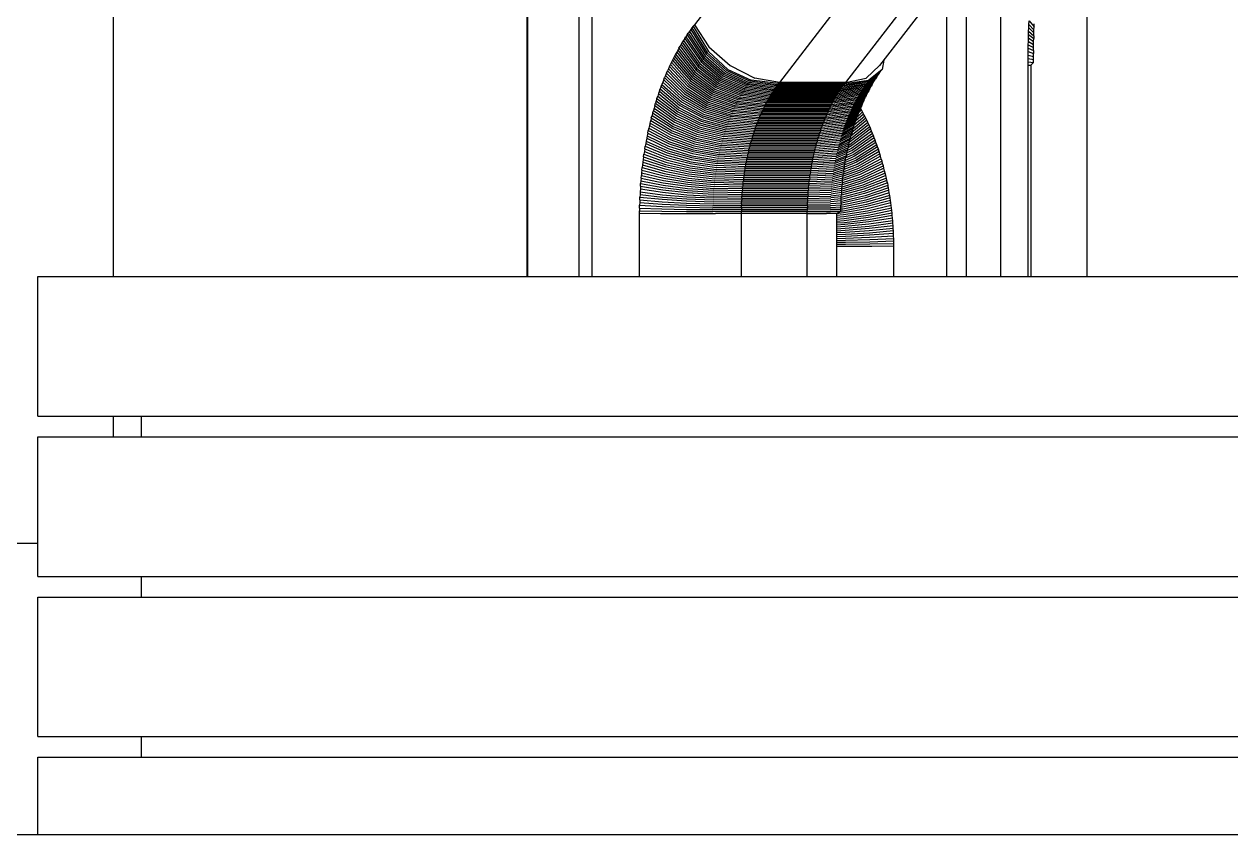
# Model space of a CAD drawing. Header units: metres. Extents: x 322 to 396.8, y -0.1 to 13.
# Drawn here: x 334.736 to 335.903, y -0.09 to 0.694 of the extents above; entities that cross this region are included whole.
import ezdxf

# ---------------------------------------------------------------- set-up
doc = ezdxf.new("R2010")
doc.units = ezdxf.units.M
doc.layers.add('A-FLOR-LEVL', color=7, linetype='Continuous')

msp = doc.modelspace()

# ---------------------------------------------------------------- linework, layer by layer
at = {"color": 8}
for p, q in [((334.8225, 0.45), (334.8225, 2.852)), ((335.2225, 0.45), (335.2225, 2.852)), ((335.2228, 1.1867), (335.2228, 0.45)), ((335.2726, 1.0193), (335.2726, 0.45)), ((335.2852, 1.0194), (335.2852, 0.45)), ((335.7641, 0.45), (335.7641, 0.9349)), ((335.6807, 0.45), (335.6807, 0.8174)), ((335.474, 0.8099), (335.3843, 0.6935)), ((335.6539, 0.7715), (335.5634, 0.654)), ((335.6472, 0.7628), (335.6472, 0.45)), ((335.5574, 0.7556), (335.4665, 0.6376)), ((335.6213, 0.7556), (335.5304, 0.6376)), ((335.6286, 0.45), (335.6286, 0.7386)), ((335.3807, 0.6887), (335.3795, 0.687)), ((335.3819, 0.6904), (335.3807, 0.6887)), ((335.3807, 0.6887), (335.3958, 0.6649)), ((335.3832, 0.692), (335.3819, 0.6904)), ((335.3819, 0.6904), (335.3968, 0.6663)), ((335.3843, 0.6935), (335.3832, 0.692)), ((335.3832, 0.692), (335.3979, 0.6677)), ((335.3843, 0.6935), (335.3983, 0.6721)), ((335.7076, 0.6873), (335.7077, 0.6905)), ((335.7077, 0.6905), (335.7078, 0.6938)), ((335.7077, 0.6905), (335.7127, 0.6857)), ((335.7078, 0.6938), (335.708, 0.6971)), ((335.7078, 0.6938), (335.7128, 0.6885)), ((335.708, 0.6971), (335.7129, 0.6913)), ((335.7128, 0.6885), (335.7129, 0.6913)), ((335.7129, 0.6913), (335.713, 0.6942)), ((335.3737, 0.6783), (335.3726, 0.6765)), ((335.3749, 0.6801), (335.3737, 0.6783)), ((335.3737, 0.6783), (335.3897, 0.6558)), ((335.3749, 0.6801), (335.376, 0.6818)), ((335.3749, 0.6801), (335.3907, 0.6574)), ((335.3772, 0.6836), (335.376, 0.6818)), ((335.376, 0.6818), (335.3917, 0.6589)), ((335.3772, 0.6836), (335.3784, 0.6853)), ((335.3772, 0.6836), (335.3927, 0.6604)), ((335.3795, 0.687), (335.3784, 0.6853)), ((335.3784, 0.6853), (335.3937, 0.6619)), ((335.3795, 0.687), (335.3947, 0.6634)), ((335.7073, 0.674), (335.7074, 0.6773)), ((335.7074, 0.6807), (335.7075, 0.684)), ((335.7074, 0.6807), (335.7124, 0.6771)), ((335.7074, 0.6773), (335.7074, 0.6807)), ((335.7074, 0.6773), (335.7124, 0.6742)), ((335.7075, 0.684), (335.7076, 0.6873)), ((335.7075, 0.684), (335.7125, 0.68)), ((335.7076, 0.6873), (335.7126, 0.6828)), ((335.7124, 0.6771), (335.7125, 0.68)), ((335.7124, 0.6742), (335.7124, 0.6771)), ((335.7126, 0.6828), (335.7125, 0.68)), ((335.7126, 0.6828), (335.7127, 0.6857)), ((335.7127, 0.6857), (335.7128, 0.6885)), ((335.3672, 0.667), (335.3661, 0.6651)), ((335.3683, 0.669), (335.3672, 0.667)), ((335.3672, 0.667), (335.384, 0.6461)), ((335.3693, 0.6709), (335.3683, 0.669)), ((335.3683, 0.669), (335.385, 0.6477)), ((335.3693, 0.6709), (335.3704, 0.6727)), ((335.3693, 0.6709), (335.3859, 0.6494)), ((335.3715, 0.6746), (335.3704, 0.6727)), ((335.3704, 0.6727), (335.3868, 0.651)), ((335.3726, 0.6765), (335.3715, 0.6746)), ((335.3715, 0.6746), (335.3878, 0.6526)), ((335.3726, 0.6765), (335.3887, 0.6542)), ((335.3968, 0.6663), (335.4156, 0.6491)), ((335.3979, 0.6677), (335.4165, 0.6503)), ((335.3983, 0.6721), (335.4188, 0.654)), ((335.7071, 0.6641), (335.7072, 0.6674)), ((335.7072, 0.6707), (335.7073, 0.674)), ((335.7072, 0.6674), (335.7072, 0.6707)), ((335.7072, 0.6707), (335.7123, 0.6685)), ((335.7072, 0.6674), (335.7122, 0.6656)), ((335.7073, 0.674), (335.7123, 0.6714)), ((335.7123, 0.6685), (335.7122, 0.6656)), ((335.7122, 0.6628), (335.7122, 0.6656)), ((335.7123, 0.6714), (335.7124, 0.6742)), ((335.7123, 0.6685), (335.7123, 0.6714)), ((335.3601, 0.653), (335.3611, 0.655)), ((335.3621, 0.6571), (335.3611, 0.655)), ((335.3611, 0.655), (335.3788, 0.6357)), ((335.3631, 0.6591), (335.3621, 0.6571)), ((335.3621, 0.6571), (335.3796, 0.6375)), ((335.3641, 0.6611), (335.3631, 0.6591)), ((335.3631, 0.6591), (335.3805, 0.6392)), ((335.3651, 0.6631), (335.3641, 0.6611)), ((335.3641, 0.6611), (335.3813, 0.641)), ((335.3661, 0.6651), (335.3651, 0.6631)), ((335.3651, 0.6631), (335.3822, 0.6427)), ((335.3661, 0.6651), (335.3831, 0.6444)), ((335.3887, 0.6542), (335.4084, 0.6384)), ((335.3897, 0.6558), (335.4093, 0.6398)), ((335.3907, 0.6574), (335.4101, 0.6411)), ((335.3917, 0.6589), (335.411, 0.6425)), ((335.3927, 0.6604), (335.4119, 0.6439)), ((335.3937, 0.6619), (335.4128, 0.6452)), ((335.3947, 0.6634), (335.4137, 0.6465)), ((335.3958, 0.6649), (335.4146, 0.6478)), ((335.4188, 0.654), (335.4428, 0.6418)), ((335.5634, 0.654), (335.5503, 0.6418)), ((335.5674, 0.6591), (335.566, 0.6503)), ((335.7071, 0.6608), (335.7071, 0.6641)), ((335.7071, 0.6641), (335.7122, 0.6628)), ((335.7071, 0.6575), (335.7071, 0.6608)), ((335.7071, 0.6608), (335.7122, 0.6599)), ((335.7071, 0.6575), (335.7122, 0.657)), ((335.7071, 0.6544), (335.7071, 0.6575)), ((335.7071, 0.45), (335.7071, 0.6544)), ((335.7071, 0.6544), (335.7097, 0.6543)), ((335.7122, 0.657), (335.7097, 0.6543)), ((335.7097, 0.6543), (335.7097, 0.45)), ((335.7122, 0.6599), (335.7122, 0.6628)), ((335.7122, 0.657), (335.7122, 0.6599)), ((335.3546, 0.6402), (335.3555, 0.6424)), ((335.3564, 0.6445), (335.3555, 0.6424)), ((335.3555, 0.6424), (335.3739, 0.6247)), ((335.3573, 0.6467), (335.3564, 0.6445)), ((335.3564, 0.6445), (335.3747, 0.6266)), ((335.3573, 0.6467), (335.3583, 0.6488)), ((335.3573, 0.6467), (335.3755, 0.6284)), ((335.3592, 0.6509), (335.3583, 0.6488)), ((335.3583, 0.6488), (335.3763, 0.6303)), ((335.3601, 0.653), (335.3592, 0.6509)), ((335.3592, 0.6509), (335.3771, 0.6321)), ((335.3601, 0.653), (335.3779, 0.6339)), ((335.3822, 0.6427), (335.4026, 0.6281)), ((335.3831, 0.6444), (335.4034, 0.6296)), ((335.384, 0.6461), (335.4042, 0.6311)), ((335.385, 0.6477), (335.405, 0.6326)), ((335.3859, 0.6494), (335.4059, 0.6341)), ((335.3868, 0.651), (335.4067, 0.6355)), ((335.3878, 0.6526), (335.4075, 0.6369)), ((335.411, 0.6425), (335.434, 0.6327)), ((335.4119, 0.6439), (335.4349, 0.6339)), ((335.4128, 0.6452), (335.4357, 0.6352)), ((335.4137, 0.6465), (335.4365, 0.6364)), ((335.4146, 0.6478), (335.4374, 0.6376)), ((335.4156, 0.6491), (335.4382, 0.6388)), ((335.4165, 0.6503), (335.4391, 0.6399)), ((335.5605, 0.6425), (335.5478, 0.6327)), ((335.5614, 0.6439), (335.5486, 0.6339)), ((335.5623, 0.6452), (335.5495, 0.6352)), ((335.5632, 0.6465), (335.5503, 0.6364)), ((335.5641, 0.6478), (335.5512, 0.6376)), ((335.565, 0.6491), (335.552, 0.6388)), ((335.566, 0.6503), (335.5529, 0.6399)), ((335.5605, 0.6425), (335.5596, 0.6411)), ((335.5605, 0.6425), (335.5614, 0.6439)), ((335.5614, 0.6439), (335.5623, 0.6452)), ((335.5623, 0.6452), (335.5632, 0.6465)), ((335.5632, 0.6465), (335.5641, 0.6478)), ((335.5641, 0.6478), (335.565, 0.6491)), ((335.566, 0.6503), (335.565, 0.6491)), ((335.3505, 0.6291), (335.3513, 0.6313)), ((335.3521, 0.6336), (335.3513, 0.6313)), ((335.3513, 0.6313), (335.3702, 0.6152)), ((335.3521, 0.6336), (335.3529, 0.6358)), ((335.3521, 0.6336), (335.371, 0.6171)), ((335.3538, 0.638), (335.3529, 0.6358)), ((335.3529, 0.6358), (335.3717, 0.619)), ((335.3546, 0.6402), (335.3538, 0.638)), ((335.3538, 0.638), (335.3724, 0.6209)), ((335.3546, 0.6402), (335.3732, 0.6228)), ((335.3771, 0.6321), (335.398, 0.6187)), ((335.3779, 0.6339), (335.3988, 0.6203)), ((335.3788, 0.6357), (335.3995, 0.6219)), ((335.3796, 0.6375), (335.4003, 0.6234)), ((335.3805, 0.6392), (335.401, 0.625)), ((335.3813, 0.641), (335.4018, 0.6266)), ((335.4042, 0.6311), (335.4277, 0.6221)), ((335.405, 0.6326), (335.4285, 0.6235)), ((335.4059, 0.6341), (335.4292, 0.6249)), ((335.4067, 0.6355), (335.43, 0.6262)), ((335.4075, 0.6369), (335.4308, 0.6275)), ((335.4084, 0.6384), (335.4316, 0.6288)), ((335.4093, 0.6398), (335.4324, 0.6301)), ((335.4101, 0.6411), (335.4332, 0.6314)), ((335.4599, 0.6282), (335.4332, 0.6314)), ((335.4607, 0.6294), (335.434, 0.6327)), ((335.4615, 0.6306), (335.4349, 0.6339)), ((335.4623, 0.6318), (335.4357, 0.6352)), ((335.4632, 0.633), (335.4365, 0.6364)), ((335.464, 0.6342), (335.4374, 0.6376)), ((335.4648, 0.6353), (335.4382, 0.6388)), ((335.4657, 0.6365), (335.4391, 0.6399)), ((335.4665, 0.6376), (335.4428, 0.6418)), ((335.4615, 0.6306), (335.4607, 0.6294)), ((335.4615, 0.6306), (335.4623, 0.6318)), ((335.5254, 0.6306), (335.4615, 0.6306)), ((335.4632, 0.633), (335.4623, 0.6318)), ((335.5262, 0.6318), (335.4623, 0.6318)), ((335.464, 0.6342), (335.4632, 0.633)), ((335.527, 0.633), (335.4632, 0.633)), ((335.464, 0.6342), (335.4648, 0.6353)), ((335.5278, 0.6342), (335.464, 0.6342)), ((335.4657, 0.6365), (335.4648, 0.6353)), ((335.5287, 0.6353), (335.4648, 0.6353)), ((335.4665, 0.6376), (335.4657, 0.6365)), ((335.5295, 0.6365), (335.4657, 0.6365)), ((335.5304, 0.6376), (335.4665, 0.6376)), ((335.5238, 0.6282), (335.547, 0.6314)), ((335.5246, 0.6294), (335.5478, 0.6327)), ((335.5246, 0.6294), (335.5254, 0.6306)), ((335.5254, 0.6306), (335.5486, 0.6339)), ((335.5254, 0.6306), (335.5262, 0.6318)), ((335.5262, 0.6318), (335.5495, 0.6352)), ((335.527, 0.633), (335.5262, 0.6318)), ((335.527, 0.633), (335.5503, 0.6364)), ((335.527, 0.633), (335.5278, 0.6342)), ((335.5278, 0.6342), (335.5512, 0.6376)), ((335.5278, 0.6342), (335.5287, 0.6353)), ((335.5287, 0.6353), (335.552, 0.6388)), ((335.5295, 0.6365), (335.5287, 0.6353)), ((335.5295, 0.6365), (335.5529, 0.6399)), ((335.5295, 0.6365), (335.5304, 0.6376)), ((335.5304, 0.6376), (335.5503, 0.6418)), ((335.5537, 0.6311), (335.5415, 0.6221)), ((335.5545, 0.6326), (335.5423, 0.6235)), ((335.5553, 0.6341), (335.543, 0.6249)), ((335.5561, 0.6355), (335.5438, 0.6262)), ((335.557, 0.6369), (335.5446, 0.6275)), ((335.5578, 0.6384), (335.5454, 0.6288)), ((335.5587, 0.6398), (335.5462, 0.6301)), ((335.5596, 0.6411), (335.547, 0.6314)), ((335.5537, 0.6311), (335.5529, 0.6296)), ((335.5537, 0.6311), (335.5545, 0.6326)), ((335.5545, 0.6326), (335.5553, 0.6341)), ((335.5561, 0.6355), (335.5553, 0.6341)), ((335.5561, 0.6355), (335.557, 0.6369)), ((335.557, 0.6369), (335.5578, 0.6384)), ((335.5578, 0.6384), (335.5587, 0.6398)), ((335.5587, 0.6398), (335.5596, 0.6411)), ((335.3474, 0.6199), (335.3467, 0.6175)), ((335.3481, 0.6222), (335.3474, 0.6199)), ((335.3474, 0.6199), (335.3669, 0.6053)), ((335.3481, 0.6222), (335.3489, 0.6245)), ((335.3481, 0.6222), (335.3675, 0.6073)), ((335.3497, 0.6268), (335.3489, 0.6245)), ((335.3489, 0.6245), (335.3682, 0.6093)), ((335.3505, 0.6291), (335.3497, 0.6268)), ((335.3497, 0.6268), (335.3689, 0.6112)), ((335.3505, 0.6291), (335.3696, 0.6132)), ((335.3717, 0.619), (335.3932, 0.6071)), ((335.3724, 0.6209), (335.3939, 0.6088)), ((335.3732, 0.6228), (335.3945, 0.6104)), ((335.3739, 0.6247), (335.3952, 0.6121)), ((335.3747, 0.6266), (335.3959, 0.6138)), ((335.3755, 0.6284), (335.3966, 0.6154)), ((335.3763, 0.6303), (335.3973, 0.6171)), ((335.398, 0.6187), (335.422, 0.6106)), ((335.3988, 0.6203), (335.4227, 0.6121)), ((335.3995, 0.6219), (335.4234, 0.6136)), ((335.4003, 0.6234), (335.4241, 0.615)), ((335.401, 0.625), (335.4248, 0.6165)), ((335.4018, 0.6266), (335.4255, 0.6179)), ((335.4026, 0.6281), (335.4262, 0.6193)), ((335.4034, 0.6296), (335.427, 0.6207)), ((335.4531, 0.6164), (335.4262, 0.6193)), ((335.4539, 0.6178), (335.427, 0.6207)), ((335.4546, 0.6191), (335.4277, 0.6221)), ((335.4553, 0.6205), (335.4285, 0.6235)), ((335.4561, 0.6218), (335.4292, 0.6249)), ((335.4568, 0.6231), (335.43, 0.6262)), ((335.4576, 0.6244), (335.4308, 0.6275)), ((335.4584, 0.6257), (335.4316, 0.6288)), ((335.4591, 0.6269), (335.4324, 0.6301)), ((335.4546, 0.6191), (335.4539, 0.6178)), ((335.4553, 0.6205), (335.4546, 0.6191)), ((335.5185, 0.6191), (335.4546, 0.6191)), ((335.4553, 0.6205), (335.4561, 0.6218)), ((335.5192, 0.6205), (335.4553, 0.6205)), ((335.4568, 0.6231), (335.4561, 0.6218)), ((335.5199, 0.6218), (335.4561, 0.6218)), ((335.4568, 0.6231), (335.4576, 0.6244)), ((335.5207, 0.6231), (335.4568, 0.6231)), ((335.4576, 0.6244), (335.4584, 0.6257)), ((335.5215, 0.6244), (335.4576, 0.6244)), ((335.4591, 0.6269), (335.4584, 0.6257)), ((335.5222, 0.6257), (335.4584, 0.6257)), ((335.4591, 0.6269), (335.4599, 0.6282)), ((335.523, 0.6269), (335.4591, 0.6269)), ((335.4607, 0.6294), (335.4599, 0.6282)), ((335.5238, 0.6282), (335.4599, 0.6282)), ((335.5246, 0.6294), (335.4607, 0.6294)), ((335.517, 0.6164), (335.54, 0.6193)), ((335.5177, 0.6178), (335.5408, 0.6207)), ((335.5177, 0.6178), (335.5185, 0.6191)), ((335.5185, 0.6191), (335.5415, 0.6221)), ((335.5192, 0.6205), (335.5185, 0.6191)), ((335.5192, 0.6205), (335.5423, 0.6235)), ((335.5192, 0.6205), (335.5199, 0.6218)), ((335.5199, 0.6218), (335.543, 0.6249)), ((335.5199, 0.6218), (335.5207, 0.6231)), ((335.5207, 0.6231), (335.5438, 0.6262)), ((335.5207, 0.6231), (335.5215, 0.6244)), ((335.5215, 0.6244), (335.5446, 0.6275)), ((335.5222, 0.6257), (335.5215, 0.6244)), ((335.5222, 0.6257), (335.5454, 0.6288)), ((335.5222, 0.6257), (335.523, 0.6269)), ((335.523, 0.6269), (335.5462, 0.6301)), ((335.523, 0.6269), (335.5238, 0.6282)), ((335.5246, 0.6294), (335.5238, 0.6282)), ((335.5475, 0.6187), (335.5358, 0.6106)), ((335.5482, 0.6203), (335.5365, 0.6121)), ((335.549, 0.6219), (335.5372, 0.6136)), ((335.5497, 0.6234), (335.5379, 0.615)), ((335.5505, 0.625), (335.5386, 0.6165)), ((335.5513, 0.6266), (335.5393, 0.6179)), ((335.5521, 0.6281), (335.54, 0.6193)), ((335.5529, 0.6296), (335.5408, 0.6207)), ((335.5468, 0.6171), (335.5475, 0.6187)), ((335.5482, 0.6203), (335.5475, 0.6187)), ((335.5482, 0.6203), (335.549, 0.6219)), ((335.549, 0.6219), (335.5497, 0.6234)), ((335.5505, 0.625), (335.5497, 0.6234)), ((335.5505, 0.625), (335.5513, 0.6266)), ((335.5513, 0.6266), (335.5521, 0.6281)), ((335.5529, 0.6296), (335.5521, 0.6281)), ((335.3439, 0.6081), (335.3433, 0.6057)), ((335.3446, 0.6105), (335.3439, 0.6081)), ((335.3439, 0.6081), (335.3639, 0.595)), ((335.3453, 0.6128), (335.3446, 0.6105)), ((335.3446, 0.6105), (335.3645, 0.5971)), ((335.346, 0.6152), (335.3453, 0.6128)), ((335.3453, 0.6128), (335.365, 0.5992)), ((335.346, 0.6152), (335.3467, 0.6175)), ((335.346, 0.6152), (335.3656, 0.6012)), ((335.3467, 0.6175), (335.3663, 0.6032)), ((335.3675, 0.6073), (335.3895, 0.5966)), ((335.3682, 0.6093), (335.3901, 0.5984)), ((335.3689, 0.6112), (335.3907, 0.6001)), ((335.3696, 0.6132), (335.3913, 0.6019)), ((335.3702, 0.6152), (335.392, 0.6036)), ((335.371, 0.6171), (335.3926, 0.6053)), ((335.3932, 0.6071), (335.4176, 0.5999)), ((335.3939, 0.6088), (335.4182, 0.6014)), ((335.3945, 0.6104), (335.4188, 0.603)), ((335.3952, 0.6121), (335.4194, 0.6046)), ((335.3959, 0.6138), (335.4201, 0.6061)), ((335.3966, 0.6154), (335.4207, 0.6076)), ((335.3973, 0.6171), (335.4214, 0.6091)), ((335.4477, 0.605), (335.4207, 0.6076)), ((335.4484, 0.6065), (335.4214, 0.6091)), ((335.449, 0.6079), (335.422, 0.6106)), ((335.4497, 0.6094), (335.4227, 0.6121)), ((335.4504, 0.6108), (335.4234, 0.6136)), ((335.451, 0.6122), (335.4241, 0.615)), ((335.4517, 0.6136), (335.4248, 0.6165)), ((335.4524, 0.615), (335.4255, 0.6179)), ((335.449, 0.6079), (335.4484, 0.6065)), ((335.4497, 0.6094), (335.449, 0.6079)), ((335.5129, 0.6079), (335.449, 0.6079)), ((335.4497, 0.6094), (335.4504, 0.6108)), ((335.5136, 0.6094), (335.4497, 0.6094)), ((335.451, 0.6122), (335.4504, 0.6108)), ((335.5142, 0.6108), (335.4504, 0.6108)), ((335.4517, 0.6136), (335.451, 0.6122)), ((335.5149, 0.6122), (335.451, 0.6122)), ((335.4524, 0.615), (335.4517, 0.6136)), ((335.5156, 0.6136), (335.4517, 0.6136)), ((335.4531, 0.6164), (335.4524, 0.615)), ((335.5163, 0.615), (335.4524, 0.615)), ((335.4531, 0.6164), (335.4539, 0.6178)), ((335.517, 0.6164), (335.4531, 0.6164)), ((335.5177, 0.6178), (335.4539, 0.6178)), ((335.5116, 0.605), (335.5345, 0.6076)), ((335.5123, 0.6065), (335.5352, 0.6091)), ((335.5123, 0.6065), (335.5129, 0.6079)), ((335.5129, 0.6079), (335.5358, 0.6106)), ((335.5136, 0.6094), (335.5129, 0.6079)), ((335.5136, 0.6094), (335.5365, 0.6121)), ((335.5136, 0.6094), (335.5142, 0.6108)), ((335.5142, 0.6108), (335.5372, 0.6136)), ((335.5142, 0.6108), (335.5149, 0.6122)), ((335.5149, 0.6122), (335.5379, 0.615)), ((335.5156, 0.6136), (335.5149, 0.6122)), ((335.5156, 0.6136), (335.5386, 0.6165)), ((335.5156, 0.6136), (335.5163, 0.615)), ((335.5163, 0.615), (335.5393, 0.6179)), ((335.5163, 0.615), (335.517, 0.6164)), ((335.5177, 0.6178), (335.517, 0.6164)), ((335.5427, 0.6071), (335.5314, 0.5999)), ((335.5433, 0.6088), (335.532, 0.6014)), ((335.544, 0.6104), (335.5326, 0.603)), ((335.5447, 0.6121), (335.5332, 0.6046)), ((335.5454, 0.6138), (335.5338, 0.6061)), ((335.5461, 0.6154), (335.5345, 0.6076)), ((335.5468, 0.6171), (335.5352, 0.6091)), ((335.548, 0.6071), (335.5402, 0.6001)), ((335.547, 0.6091), (335.5416, 0.6042)), ((335.542, 0.6053), (335.5427, 0.6071)), ((335.5427, 0.6071), (335.5433, 0.6088)), ((335.546, 0.6111), (335.5433, 0.6086)), ((335.544, 0.6104), (335.5433, 0.6088)), ((335.544, 0.6104), (335.5447, 0.6121)), ((335.5447, 0.6121), (335.5454, 0.6138)), ((335.546, 0.6111), (335.545, 0.6129)), ((335.5461, 0.6154), (335.5454, 0.6138)), ((335.547, 0.6091), (335.546, 0.6111)), ((335.5461, 0.6154), (335.5468, 0.6171)), ((335.548, 0.6071), (335.547, 0.6091)), ((335.5491, 0.6051), (335.548, 0.6071)), ((335.3408, 0.596), (335.3403, 0.5935)), ((335.3414, 0.5984), (335.3408, 0.596)), ((335.3408, 0.596), (335.3612, 0.5845)), ((335.3414, 0.5984), (335.342, 0.6008)), ((335.3414, 0.5984), (335.3617, 0.5867)), ((335.3426, 0.6033), (335.342, 0.6008)), ((335.342, 0.6008), (335.3622, 0.5888)), ((335.3426, 0.6033), (335.3433, 0.6057)), ((335.3426, 0.6033), (335.3628, 0.5909)), ((335.3433, 0.6057), (335.3633, 0.593)), ((335.3645, 0.5971), (335.3868, 0.5876)), ((335.365, 0.5992), (335.3873, 0.5894)), ((335.3656, 0.6012), (335.3879, 0.5912)), ((335.3663, 0.6032), (335.3884, 0.593)), ((335.3669, 0.6053), (335.389, 0.5948)), ((335.3895, 0.5966), (335.4142, 0.5902)), ((335.3901, 0.5984), (335.4147, 0.5918)), ((335.3907, 0.6001), (335.4152, 0.5935)), ((335.3913, 0.6019), (335.4158, 0.5951)), ((335.392, 0.6036), (335.4164, 0.5967)), ((335.3926, 0.6053), (335.417, 0.5983)), ((335.4435, 0.5944), (335.4164, 0.5967)), ((335.4441, 0.5959), (335.417, 0.5983)), ((335.4447, 0.5975), (335.4176, 0.5999)), ((335.4453, 0.599), (335.4182, 0.6014)), ((335.4459, 0.6005), (335.4188, 0.603)), ((335.4465, 0.602), (335.4194, 0.6046)), ((335.4471, 0.6035), (335.4201, 0.6061)), ((335.4441, 0.5959), (335.4435, 0.5944)), ((335.4447, 0.5975), (335.4441, 0.5959)), ((335.508, 0.5959), (335.4441, 0.5959)), ((335.4447, 0.5975), (335.4453, 0.599)), ((335.5086, 0.5975), (335.4447, 0.5975)), ((335.4459, 0.6005), (335.4453, 0.599)), ((335.5092, 0.599), (335.4453, 0.599)), ((335.4459, 0.6005), (335.4465, 0.602)), ((335.5098, 0.6005), (335.4459, 0.6005)), ((335.4471, 0.6035), (335.4465, 0.602)), ((335.5104, 0.602), (335.4465, 0.602)), ((335.4477, 0.605), (335.4471, 0.6035)), ((335.511, 0.6035), (335.4471, 0.6035)), ((335.4477, 0.605), (335.4484, 0.6065)), ((335.5116, 0.605), (335.4477, 0.605)), ((335.5123, 0.6065), (335.4484, 0.6065)), ((335.5074, 0.5944), (335.5302, 0.5967)), ((335.508, 0.5959), (335.5074, 0.5944)), ((335.508, 0.5959), (335.5308, 0.5983)), ((335.5086, 0.5975), (335.508, 0.5959)), ((335.5086, 0.5975), (335.5314, 0.5999)), ((335.5086, 0.5975), (335.5092, 0.599)), ((335.5092, 0.599), (335.532, 0.6014)), ((335.5098, 0.6005), (335.5092, 0.599)), ((335.5098, 0.6005), (335.5326, 0.603)), ((335.5098, 0.6005), (335.5104, 0.602)), ((335.5104, 0.602), (335.5332, 0.6046)), ((335.5104, 0.602), (335.511, 0.6035)), ((335.511, 0.6035), (335.5338, 0.6061)), ((335.5116, 0.605), (335.511, 0.6035)), ((335.5116, 0.605), (335.5123, 0.6065)), ((335.539, 0.5966), (335.5279, 0.5902)), ((335.5396, 0.5984), (335.5285, 0.5918)), ((335.5402, 0.6001), (335.529, 0.5935)), ((335.5408, 0.6019), (335.5296, 0.5951)), ((335.5414, 0.6036), (335.5302, 0.5967)), ((335.542, 0.6053), (335.5308, 0.5983)), ((335.553, 0.5969), (335.5349, 0.5825)), ((335.552, 0.5989), (335.5357, 0.5857)), ((335.551, 0.601), (335.5367, 0.5891)), ((335.5501, 0.6031), (335.5377, 0.5926)), ((335.5384, 0.5948), (335.539, 0.5966)), ((335.5491, 0.6051), (335.5389, 0.5962)), ((335.5396, 0.5984), (335.539, 0.5966)), ((335.5396, 0.5984), (335.5402, 0.6001)), ((335.5402, 0.6001), (335.5408, 0.6019)), ((335.5408, 0.6019), (335.5414, 0.6036)), ((335.542, 0.6053), (335.5414, 0.6036)), ((335.5501, 0.6031), (335.5491, 0.6051)), ((335.551, 0.601), (335.5501, 0.6031)), ((335.552, 0.5989), (335.551, 0.601)), ((335.553, 0.5969), (335.552, 0.5989)), ((335.5539, 0.5948), (335.553, 0.5969)), ((335.3387, 0.5861), (335.3382, 0.5836)), ((335.3392, 0.5885), (335.3387, 0.5861)), ((335.3387, 0.5861), (335.3593, 0.576)), ((335.3392, 0.5885), (335.3397, 0.591)), ((335.3392, 0.5885), (335.3598, 0.5781)), ((335.3403, 0.5935), (335.3397, 0.591)), ((335.3397, 0.591), (335.3602, 0.5803)), ((335.3403, 0.5935), (335.3607, 0.5824)), ((335.3612, 0.5845), (335.3839, 0.5764)), ((335.3617, 0.5867), (335.3844, 0.5783)), ((335.3622, 0.5888), (335.3848, 0.5801)), ((335.3628, 0.5909), (335.3853, 0.582)), ((335.3633, 0.593), (335.3858, 0.5839)), ((335.3639, 0.595), (335.3863, 0.5857)), ((335.3858, 0.5839), (335.4107, 0.5784)), ((335.3863, 0.5857), (335.4111, 0.5801)), ((335.3868, 0.5876), (335.4116, 0.5818)), ((335.3873, 0.5894), (335.4121, 0.5835)), ((335.3879, 0.5912), (335.4126, 0.5852)), ((335.3884, 0.593), (335.4131, 0.5869)), ((335.389, 0.5948), (335.4136, 0.5885)), ((335.4399, 0.5832), (335.4126, 0.5852)), ((335.4404, 0.5848), (335.4131, 0.5869)), ((335.4409, 0.5864), (335.4136, 0.5885)), ((335.4414, 0.588), (335.4142, 0.5902)), ((335.4419, 0.5896), (335.4147, 0.5918)), ((335.4424, 0.5912), (335.4152, 0.5935)), ((335.443, 0.5928), (335.4158, 0.5951)), ((335.4404, 0.5848), (335.4399, 0.5832)), ((335.4404, 0.5848), (335.4409, 0.5864)), ((335.5042, 0.5848), (335.4404, 0.5848)), ((335.4414, 0.588), (335.4409, 0.5864)), ((335.5047, 0.5864), (335.4409, 0.5864)), ((335.4419, 0.5896), (335.4414, 0.588)), ((335.5052, 0.588), (335.4414, 0.588)), ((335.4419, 0.5896), (335.4424, 0.5912)), ((335.5058, 0.5896), (335.4419, 0.5896)), ((335.443, 0.5928), (335.4424, 0.5912)), ((335.5063, 0.5912), (335.4424, 0.5912)), ((335.443, 0.5928), (335.4435, 0.5944)), ((335.5069, 0.5928), (335.443, 0.5928)), ((335.5074, 0.5944), (335.4435, 0.5944)), ((335.5037, 0.5832), (335.5264, 0.5852)), ((335.5037, 0.5832), (335.5042, 0.5848)), ((335.5042, 0.5848), (335.5269, 0.5869)), ((335.5047, 0.5864), (335.5042, 0.5848)), ((335.5047, 0.5864), (335.5274, 0.5885)), ((335.5047, 0.5864), (335.5052, 0.588)), ((335.5052, 0.588), (335.5279, 0.5902)), ((335.5052, 0.588), (335.5058, 0.5896)), ((335.5058, 0.5896), (335.5285, 0.5918)), ((335.5063, 0.5912), (335.5058, 0.5896)), ((335.5063, 0.5912), (335.529, 0.5935)), ((335.5063, 0.5912), (335.5069, 0.5928)), ((335.5069, 0.5928), (335.5296, 0.5951)), ((335.5069, 0.5928), (335.5074, 0.5944)), ((335.5352, 0.5839), (335.5245, 0.5784)), ((335.5357, 0.5857), (335.5249, 0.5801)), ((335.5363, 0.5876), (335.5254, 0.5818)), ((335.5368, 0.5894), (335.5259, 0.5835)), ((335.5373, 0.5912), (335.5264, 0.5852)), ((335.5379, 0.593), (335.5269, 0.5869)), ((335.5384, 0.5948), (335.5274, 0.5885)), ((335.5539, 0.5948), (335.5341, 0.5794)), ((335.5548, 0.5927), (335.5346, 0.5774)), ((335.5348, 0.582), (335.5352, 0.5839)), ((335.5352, 0.5839), (335.5357, 0.5857)), ((335.5557, 0.5905), (335.5354, 0.5756)), ((335.5357, 0.5857), (335.5363, 0.5876)), ((335.5566, 0.5884), (335.5362, 0.5737)), ((335.5368, 0.5894), (335.5363, 0.5876)), ((335.5368, 0.5894), (335.5373, 0.5912)), ((335.5575, 0.5862), (335.5369, 0.5718)), ((335.5373, 0.5912), (335.5379, 0.593)), ((335.5583, 0.584), (335.5376, 0.57)), ((335.5379, 0.593), (335.5384, 0.5948)), ((335.5539, 0.5948), (335.5548, 0.5927)), ((335.5557, 0.5905), (335.5548, 0.5927)), ((335.5566, 0.5884), (335.5557, 0.5905)), ((335.5575, 0.5862), (335.5566, 0.5884)), ((335.5583, 0.584), (335.5575, 0.5862)), ((335.5591, 0.5819), (335.5583, 0.584)), ((335.3364, 0.5735), (335.3359, 0.5709)), ((335.3364, 0.5735), (335.3368, 0.576)), ((335.3364, 0.5735), (335.3573, 0.5651)), ((335.3372, 0.5785), (335.3368, 0.576)), ((335.3368, 0.576), (335.3577, 0.5673)), ((335.3377, 0.581), (335.3372, 0.5785)), ((335.3372, 0.5785), (335.3581, 0.5694)), ((335.3382, 0.5836), (335.3377, 0.581)), ((335.3377, 0.581), (335.3585, 0.5716)), ((335.3382, 0.5836), (335.3589, 0.5738)), ((335.3589, 0.5738), (335.3819, 0.5668)), ((335.3593, 0.576), (335.3823, 0.5688)), ((335.3598, 0.5781), (335.3827, 0.5707)), ((335.3602, 0.5803), (335.3831, 0.5726)), ((335.3607, 0.5824), (335.3835, 0.5745)), ((335.3831, 0.5726), (335.4082, 0.568)), ((335.3835, 0.5745), (335.4085, 0.5697)), ((335.3839, 0.5764), (335.409, 0.5715)), ((335.3844, 0.5783), (335.4094, 0.5732)), ((335.3848, 0.5801), (335.4098, 0.575)), ((335.3853, 0.582), (335.4102, 0.5767)), ((335.4367, 0.5716), (335.4094, 0.5732)), ((335.4371, 0.5732), (335.4098, 0.575)), ((335.4376, 0.5749), (335.4102, 0.5767)), ((335.438, 0.5766), (335.4107, 0.5784)), ((335.4384, 0.5783), (335.4111, 0.5801)), ((335.4389, 0.5799), (335.4116, 0.5818)), ((335.4394, 0.5816), (335.4121, 0.5835)), ((335.4367, 0.5716), (335.4371, 0.5732)), ((335.4376, 0.5749), (335.4371, 0.5732)), ((335.501, 0.5732), (335.4371, 0.5732)), ((335.438, 0.5766), (335.4376, 0.5749)), ((335.5014, 0.5749), (335.4376, 0.5749)), ((335.438, 0.5766), (335.4384, 0.5783)), ((335.5019, 0.5766), (335.438, 0.5766)), ((335.4389, 0.5799), (335.4384, 0.5783)), ((335.5023, 0.5783), (335.4384, 0.5783)), ((335.4394, 0.5816), (335.4389, 0.5799)), ((335.5028, 0.5799), (335.4389, 0.5799)), ((335.4399, 0.5832), (335.4394, 0.5816)), ((335.5033, 0.5816), (335.4394, 0.5816)), ((335.5037, 0.5832), (335.4399, 0.5832)), ((335.5006, 0.5716), (335.5232, 0.5732)), ((335.5006, 0.5716), (335.501, 0.5732)), ((335.501, 0.5732), (335.5236, 0.575)), ((335.501, 0.5732), (335.5014, 0.5749)), ((335.5014, 0.5749), (335.524, 0.5767)), ((335.5019, 0.5766), (335.5014, 0.5749)), ((335.5019, 0.5766), (335.5245, 0.5784)), ((335.5019, 0.5766), (335.5023, 0.5783)), ((335.5023, 0.5783), (335.5249, 0.5801)), ((335.5023, 0.5783), (335.5028, 0.5799)), ((335.5028, 0.5799), (335.5254, 0.5818)), ((335.5033, 0.5816), (335.5028, 0.5799)), ((335.5033, 0.5816), (335.5259, 0.5835)), ((335.5033, 0.5816), (335.5037, 0.5832)), ((335.5325, 0.5726), (335.5219, 0.568)), ((335.5329, 0.5745), (335.5223, 0.5697)), ((335.5334, 0.5764), (335.5227, 0.5715)), ((335.5338, 0.5783), (335.5232, 0.5732)), ((335.5343, 0.5801), (335.5236, 0.575)), ((335.5348, 0.582), (335.524, 0.5767)), ((335.5321, 0.5707), (335.5325, 0.5726)), ((335.5362, 0.5737), (335.5323, 0.5718)), ((335.5325, 0.5726), (335.5329, 0.5745)), ((335.5334, 0.5764), (335.5329, 0.5745)), ((335.5354, 0.5756), (335.5329, 0.5743)), ((335.5334, 0.5764), (335.5338, 0.5783)), ((335.5346, 0.5774), (335.5335, 0.5768)), ((335.5338, 0.5783), (335.5343, 0.5801)), ((335.5343, 0.5801), (335.5348, 0.582)), ((335.5591, 0.5819), (335.5384, 0.5681)), ((335.5599, 0.5797), (335.5391, 0.5662)), ((335.5607, 0.5774), (335.5398, 0.5642)), ((335.5615, 0.5752), (335.5404, 0.5623)), ((335.5623, 0.573), (335.5411, 0.5604)), ((335.5599, 0.5797), (335.5591, 0.5819)), ((335.5607, 0.5774), (335.5599, 0.5797)), ((335.5615, 0.5752), (335.5607, 0.5774)), ((335.5623, 0.573), (335.5615, 0.5752)), ((335.563, 0.5707), (335.5623, 0.573)), ((335.3345, 0.5606), (335.3341, 0.5581)), ((335.3348, 0.5632), (335.3345, 0.5606)), ((335.3345, 0.5606), (335.3557, 0.554)), ((335.3352, 0.5658), (335.3348, 0.5632)), ((335.3348, 0.5632), (335.356, 0.5562)), ((335.3352, 0.5658), (335.3355, 0.5684)), ((335.3352, 0.5658), (335.3563, 0.5584)), ((335.3359, 0.5709), (335.3355, 0.5684)), ((335.3355, 0.5684), (335.3566, 0.5606)), ((335.3359, 0.5709), (335.357, 0.5629)), ((335.3566, 0.5606), (335.3798, 0.5551)), ((335.357, 0.5629), (335.3801, 0.5571)), ((335.3573, 0.5651), (335.3805, 0.5591)), ((335.3577, 0.5673), (335.3808, 0.561)), ((335.3581, 0.5694), (335.3811, 0.563)), ((335.3585, 0.5716), (335.3815, 0.5649)), ((335.3808, 0.561), (335.4061, 0.5573)), ((335.3811, 0.563), (335.4064, 0.5591)), ((335.3815, 0.5649), (335.4067, 0.5609)), ((335.3819, 0.5668), (335.4071, 0.5626)), ((335.3823, 0.5688), (335.4074, 0.5644)), ((335.3827, 0.5707), (335.4078, 0.5662)), ((335.4341, 0.5595), (335.4067, 0.5609)), ((335.4345, 0.5613), (335.4071, 0.5626)), ((335.4348, 0.563), (335.4074, 0.5644)), ((335.4352, 0.5647), (335.4078, 0.5662)), ((335.4355, 0.5664), (335.4082, 0.568)), ((335.4359, 0.5682), (335.4085, 0.5697)), ((335.4363, 0.5699), (335.409, 0.5715)), ((335.4345, 0.5613), (335.4341, 0.5595)), ((335.4348, 0.563), (335.4345, 0.5613)), ((335.4983, 0.5613), (335.4345, 0.5613)), ((335.4348, 0.563), (335.4352, 0.5647)), ((335.4987, 0.563), (335.4348, 0.563)), ((335.4355, 0.5664), (335.4352, 0.5647)), ((335.499, 0.5647), (335.4352, 0.5647)), ((335.4355, 0.5664), (335.4359, 0.5682)), ((335.4994, 0.5664), (335.4355, 0.5664)), ((335.4363, 0.5699), (335.4359, 0.5682)), ((335.4998, 0.5682), (335.4359, 0.5682)), ((335.4367, 0.5716), (335.4363, 0.5699)), ((335.5002, 0.5699), (335.4363, 0.5699)), ((335.5006, 0.5716), (335.4367, 0.5716)), ((335.4983, 0.5613), (335.498, 0.5595)), ((335.498, 0.5595), (335.5205, 0.5609)), ((335.4983, 0.5613), (335.4987, 0.563)), ((335.4983, 0.5613), (335.5208, 0.5626)), ((335.4987, 0.563), (335.499, 0.5647)), ((335.4987, 0.563), (335.5212, 0.5644)), ((335.4994, 0.5664), (335.499, 0.5647)), ((335.499, 0.5647), (335.5216, 0.5662)), ((335.4994, 0.5664), (335.4998, 0.5682)), ((335.4994, 0.5664), (335.5219, 0.568)), ((335.4998, 0.5682), (335.5002, 0.5699)), ((335.4998, 0.5682), (335.5223, 0.5697)), ((335.5006, 0.5716), (335.5002, 0.5699)), ((335.5002, 0.5699), (335.5227, 0.5715)), ((335.5302, 0.561), (335.5199, 0.5573)), ((335.5306, 0.563), (335.5202, 0.5591)), ((335.5309, 0.5649), (335.5205, 0.5609)), ((335.5313, 0.5668), (335.5208, 0.5626)), ((335.5317, 0.5688), (335.5212, 0.5644)), ((335.5321, 0.5707), (335.5216, 0.5662)), ((335.5411, 0.5604), (335.5294, 0.5556)), ((335.5404, 0.5623), (335.5297, 0.5578)), ((335.5302, 0.561), (335.5299, 0.5591)), ((335.5398, 0.5642), (335.5301, 0.5601)), ((335.5302, 0.561), (335.5306, 0.563)), ((335.5391, 0.5662), (335.5305, 0.5623)), ((335.5306, 0.563), (335.5309, 0.5649)), ((335.5384, 0.5681), (335.5309, 0.5647)), ((335.5313, 0.5668), (335.5309, 0.5649)), ((335.5313, 0.5668), (335.5317, 0.5688)), ((335.5376, 0.57), (335.5314, 0.567)), ((335.5317, 0.5688), (335.5321, 0.5707)), ((335.5369, 0.5718), (335.5318, 0.5694)), ((335.563, 0.5707), (335.5417, 0.5584)), ((335.5637, 0.5685), (335.5424, 0.5565)), ((335.5644, 0.5662), (335.543, 0.5545)), ((335.5651, 0.5639), (335.5436, 0.5525)), ((335.5658, 0.5616), (335.5441, 0.5505)), ((335.5637, 0.5685), (335.563, 0.5707)), ((335.5644, 0.5662), (335.5637, 0.5685)), ((335.5651, 0.5639), (335.5644, 0.5662)), ((335.5658, 0.5616), (335.5651, 0.5639)), ((335.5664, 0.5593), (335.5658, 0.5616)), ((335.3332, 0.5503), (335.333, 0.5477)), ((335.3335, 0.5529), (335.3332, 0.5503)), ((335.3332, 0.5503), (335.3546, 0.545)), ((335.3335, 0.5529), (335.3338, 0.5555)), ((335.3335, 0.5529), (335.3549, 0.5472)), ((335.3341, 0.5581), (335.3338, 0.5555)), ((335.3338, 0.5555), (335.3551, 0.5495)), ((335.3341, 0.5581), (335.3554, 0.5517)), ((335.3551, 0.5495), (335.3785, 0.5452)), ((335.3554, 0.5517), (335.3787, 0.5472)), ((335.3557, 0.554), (335.379, 0.5492)), ((335.356, 0.5562), (335.3793, 0.5512)), ((335.3563, 0.5584), (335.3795, 0.5532)), ((335.379, 0.5492), (335.4044, 0.5463)), ((335.3793, 0.5512), (335.4046, 0.5482)), ((335.3795, 0.5532), (335.4049, 0.55)), ((335.3798, 0.5551), (335.4052, 0.5518)), ((335.3801, 0.5571), (335.4055, 0.5536)), ((335.3805, 0.5591), (335.4058, 0.5555)), ((335.4324, 0.5489), (335.4049, 0.55)), ((335.4326, 0.5507), (335.4052, 0.5518)), ((335.4329, 0.5525), (335.4055, 0.5536)), ((335.4332, 0.5543), (335.4058, 0.5555)), ((335.4335, 0.556), (335.4061, 0.5573)), ((335.4338, 0.5578), (335.4064, 0.5591)), ((335.4324, 0.5489), (335.4321, 0.5472)), ((335.4324, 0.5489), (335.4326, 0.5507)), ((335.4962, 0.5489), (335.4324, 0.5489)), ((335.4329, 0.5525), (335.4326, 0.5507)), ((335.4965, 0.5507), (335.4326, 0.5507)), ((335.4332, 0.5543), (335.4329, 0.5525)), ((335.4968, 0.5525), (335.4329, 0.5525)), ((335.4332, 0.5543), (335.4335, 0.556)), ((335.4971, 0.5543), (335.4332, 0.5543)), ((335.4338, 0.5578), (335.4335, 0.556)), ((335.4974, 0.556), (335.4335, 0.556)), ((335.4338, 0.5578), (335.4341, 0.5595)), ((335.4977, 0.5578), (335.4338, 0.5578)), ((335.498, 0.5595), (335.4341, 0.5595)), ((335.496, 0.5472), (335.4962, 0.5489)), ((335.4965, 0.5507), (335.4962, 0.5489)), ((335.4962, 0.5489), (335.5187, 0.55)), ((335.4965, 0.5507), (335.4968, 0.5525)), ((335.4965, 0.5507), (335.519, 0.5518)), ((335.4968, 0.5525), (335.4971, 0.5543)), ((335.4968, 0.5525), (335.5193, 0.5536)), ((335.4974, 0.556), (335.4971, 0.5543)), ((335.4971, 0.5543), (335.5195, 0.5555)), ((335.4977, 0.5578), (335.4974, 0.556)), ((335.4974, 0.556), (335.5199, 0.5573)), ((335.4977, 0.5578), (335.498, 0.5595)), ((335.4977, 0.5578), (335.5202, 0.5591)), ((335.5285, 0.5492), (335.5182, 0.5463)), ((335.5287, 0.5512), (335.5184, 0.5482)), ((335.529, 0.5532), (335.5187, 0.55)), ((335.5293, 0.5551), (335.519, 0.5518)), ((335.5296, 0.5571), (335.5193, 0.5536)), ((335.5299, 0.5591), (335.5195, 0.5555)), ((335.5441, 0.5505), (335.5279, 0.5448)), ((335.5436, 0.5525), (335.5282, 0.5469)), ((335.5282, 0.5472), (335.5285, 0.5492)), ((335.543, 0.5545), (335.5284, 0.549)), ((335.5287, 0.5512), (335.5285, 0.5492)), ((335.5424, 0.5565), (335.5287, 0.5512)), ((335.5287, 0.5512), (335.529, 0.5532)), ((335.5417, 0.5584), (335.529, 0.5534)), ((335.5293, 0.5551), (335.529, 0.5532)), ((335.5293, 0.5551), (335.5296, 0.5571)), ((335.5296, 0.5571), (335.5299, 0.5591)), ((335.5664, 0.5593), (335.5447, 0.5485)), ((335.5671, 0.557), (335.5452, 0.5465)), ((335.5677, 0.5546), (335.5458, 0.5445)), ((335.5683, 0.5523), (335.5463, 0.5425)), ((335.5689, 0.55), (335.5468, 0.5404)), ((335.5671, 0.557), (335.5664, 0.5593)), ((335.5677, 0.5546), (335.5671, 0.557)), ((335.5683, 0.5523), (335.5677, 0.5546)), ((335.5689, 0.55), (335.5683, 0.5523)), ((335.5694, 0.5476), (335.5689, 0.55)), ((335.3321, 0.5372), (335.332, 0.5346)), ((335.3321, 0.5372), (335.3323, 0.5398)), ((335.3321, 0.5372), (335.3537, 0.5337)), ((335.3325, 0.5425), (335.3323, 0.5398)), ((335.3323, 0.5398), (335.3538, 0.5359)), ((335.3328, 0.5451), (335.3325, 0.5425)), ((335.3325, 0.5425), (335.354, 0.5382)), ((335.3328, 0.5451), (335.333, 0.5477)), ((335.3328, 0.5451), (335.3542, 0.5405)), ((335.333, 0.5477), (335.3544, 0.5427)), ((335.354, 0.5382), (335.3775, 0.5352)), ((335.3542, 0.5405), (335.3777, 0.5372)), ((335.3544, 0.5427), (335.3779, 0.5392)), ((335.3546, 0.545), (335.3781, 0.5412)), ((335.3549, 0.5472), (335.3783, 0.5432)), ((335.3777, 0.5372), (335.4032, 0.5352)), ((335.3779, 0.5392), (335.4034, 0.5371)), ((335.3781, 0.5412), (335.4035, 0.5389)), ((335.3783, 0.5432), (335.4037, 0.5408)), ((335.3785, 0.5452), (335.4039, 0.5426)), ((335.3787, 0.5472), (335.4042, 0.5445)), ((335.4309, 0.5364), (335.4034, 0.5371)), ((335.4311, 0.5382), (335.4035, 0.5389)), ((335.4312, 0.54), (335.4037, 0.5408)), ((335.4314, 0.5418), (335.4039, 0.5426)), ((335.4317, 0.5436), (335.4042, 0.5445)), ((335.4319, 0.5454), (335.4044, 0.5463)), ((335.4321, 0.5472), (335.4046, 0.5482)), ((335.4311, 0.5382), (335.4309, 0.5364)), ((335.4312, 0.54), (335.4311, 0.5382)), ((335.4949, 0.5382), (335.4311, 0.5382)), ((335.4312, 0.54), (335.4314, 0.5418)), ((335.4951, 0.54), (335.4312, 0.54)), ((335.4317, 0.5436), (335.4314, 0.5418)), ((335.4953, 0.5418), (335.4314, 0.5418)), ((335.4319, 0.5454), (335.4317, 0.5436)), ((335.4955, 0.5436), (335.4317, 0.5436)), ((335.4321, 0.5472), (335.4319, 0.5454)), ((335.4958, 0.5454), (335.4319, 0.5454)), ((335.496, 0.5472), (335.4321, 0.5472)), ((335.4947, 0.5364), (335.4949, 0.5382)), ((335.4947, 0.5364), (335.5172, 0.5371)), ((335.4951, 0.54), (335.4949, 0.5382)), ((335.4949, 0.5382), (335.5173, 0.5389)), ((335.4951, 0.54), (335.4953, 0.5418)), ((335.4951, 0.54), (335.5175, 0.5408)), ((335.4953, 0.5418), (335.4955, 0.5436)), ((335.4953, 0.5418), (335.5177, 0.5426)), ((335.4958, 0.5454), (335.4955, 0.5436)), ((335.4955, 0.5436), (335.518, 0.5445)), ((335.4958, 0.5454), (335.496, 0.5472)), ((335.4958, 0.5454), (335.5182, 0.5463)), ((335.496, 0.5472), (335.5184, 0.5482)), ((335.5271, 0.5372), (335.517, 0.5352)), ((335.5273, 0.5392), (335.5172, 0.5371)), ((335.5275, 0.5412), (335.5173, 0.5389)), ((335.5277, 0.5432), (335.5175, 0.5408)), ((335.528, 0.5452), (335.5177, 0.5426)), ((335.5282, 0.5472), (335.518, 0.5445)), ((335.5473, 0.5384), (335.5268, 0.5324)), ((335.5468, 0.5404), (335.5269, 0.5345)), ((335.527, 0.5352), (335.5271, 0.5372)), ((335.5463, 0.5425), (335.5271, 0.5365)), ((335.5271, 0.5372), (335.5273, 0.5392)), ((335.5458, 0.5445), (335.5273, 0.5385)), ((335.5275, 0.5412), (335.5273, 0.5392)), ((335.5452, 0.5465), (335.5275, 0.5406)), ((335.5275, 0.5412), (335.5277, 0.5432)), ((335.5447, 0.5485), (335.5277, 0.5427)), ((335.5277, 0.5432), (335.528, 0.5452)), ((335.528, 0.5452), (335.5282, 0.5472)), ((335.5694, 0.5476), (335.5473, 0.5384)), ((335.57, 0.5452), (335.5477, 0.5363)), ((335.5705, 0.5428), (335.5482, 0.5343)), ((335.571, 0.5405), (335.5486, 0.5322)), ((335.5715, 0.5381), (335.549, 0.5301)), ((335.57, 0.5452), (335.5694, 0.5476)), ((335.5705, 0.5428), (335.57, 0.5452)), ((335.571, 0.5405), (335.5705, 0.5428)), ((335.571, 0.5405), (335.5715, 0.5381)), ((335.5719, 0.5357), (335.5715, 0.5381)), ((335.3315, 0.5241), (335.3316, 0.5267)), ((335.3317, 0.5293), (335.3316, 0.5267)), ((335.3316, 0.5267), (335.3532, 0.5246)), ((335.3318, 0.532), (335.3317, 0.5293)), ((335.3317, 0.5293), (335.3533, 0.5268)), ((335.332, 0.5346), (335.3318, 0.532)), ((335.3318, 0.532), (335.3534, 0.5291)), ((335.332, 0.5346), (335.3535, 0.5314)), ((335.3533, 0.5268), (335.3769, 0.5251)), ((335.3534, 0.5291), (335.377, 0.5271)), ((335.3535, 0.5314), (335.3771, 0.5291)), ((335.3537, 0.5337), (335.3772, 0.5311)), ((335.3538, 0.5359), (335.3774, 0.5332)), ((335.377, 0.5271), (335.4025, 0.5259)), ((335.3771, 0.5291), (335.4026, 0.5278)), ((335.3772, 0.5311), (335.4028, 0.5296)), ((335.3774, 0.5332), (335.4029, 0.5315)), ((335.3775, 0.5352), (335.403, 0.5334)), ((335.4301, 0.5255), (335.4025, 0.5259)), ((335.4302, 0.5273), (335.4026, 0.5278)), ((335.4303, 0.5291), (335.4028, 0.5296)), ((335.4304, 0.5309), (335.4029, 0.5315)), ((335.4306, 0.5328), (335.403, 0.5334)), ((335.4307, 0.5346), (335.4032, 0.5352)), ((335.4301, 0.5255), (335.43, 0.5237)), ((335.4301, 0.5255), (335.4302, 0.5273)), ((335.4939, 0.5255), (335.4301, 0.5255)), ((335.4303, 0.5291), (335.4302, 0.5273)), ((335.494, 0.5273), (335.4302, 0.5273)), ((335.4303, 0.5291), (335.4304, 0.5309)), ((335.4942, 0.5291), (335.4303, 0.5291)), ((335.4306, 0.5328), (335.4304, 0.5309)), ((335.4943, 0.5309), (335.4304, 0.5309)), ((335.4307, 0.5346), (335.4306, 0.5328)), ((335.4944, 0.5328), (335.4306, 0.5328)), ((335.4307, 0.5346), (335.4309, 0.5364)), ((335.4946, 0.5346), (335.4307, 0.5346)), ((335.4947, 0.5364), (335.4309, 0.5364)), ((335.4938, 0.5237), (335.4939, 0.5255)), ((335.4939, 0.5255), (335.494, 0.5273)), ((335.4939, 0.5255), (335.5163, 0.5259)), ((335.4942, 0.5291), (335.494, 0.5273)), ((335.494, 0.5273), (335.5164, 0.5278)), ((335.4942, 0.5291), (335.4943, 0.5309)), ((335.4942, 0.5291), (335.5165, 0.5296)), ((335.4943, 0.5309), (335.4944, 0.5328)), ((335.4943, 0.5309), (335.5167, 0.5315)), ((335.4946, 0.5346), (335.4944, 0.5328)), ((335.4944, 0.5328), (335.5168, 0.5334)), ((335.4946, 0.5346), (335.4947, 0.5364)), ((335.4946, 0.5346), (335.517, 0.5352)), ((335.5264, 0.5271), (335.5163, 0.5259)), ((335.5265, 0.5291), (335.5164, 0.5278)), ((335.5267, 0.5311), (335.5165, 0.5296)), ((335.5268, 0.5332), (335.5167, 0.5315)), ((335.527, 0.5352), (335.5168, 0.5334)), ((335.549, 0.5301), (335.5263, 0.5245)), ((335.5263, 0.5251), (335.5264, 0.5271)), ((335.5486, 0.5322), (335.5264, 0.5265)), ((335.5264, 0.5271), (335.5265, 0.5291)), ((335.5482, 0.5343), (335.5265, 0.5285)), ((335.5267, 0.5311), (335.5265, 0.5291)), ((335.5494, 0.5281), (335.5265, 0.5226)), ((335.5477, 0.5363), (335.5266, 0.5304)), ((335.5267, 0.5311), (335.5268, 0.5332)), ((335.5268, 0.5332), (335.527, 0.5352)), ((335.5498, 0.526), (335.5269, 0.5208)), ((335.5719, 0.5357), (335.5494, 0.5281)), ((335.5724, 0.5333), (335.5498, 0.526)), ((335.5728, 0.5308), (335.5502, 0.5239)), ((335.5732, 0.5284), (335.5505, 0.5218)), ((335.5736, 0.526), (335.5509, 0.5197)), ((335.5724, 0.5333), (335.5719, 0.5357)), ((335.5728, 0.5308), (335.5724, 0.5333)), ((335.5732, 0.5284), (335.5728, 0.5308)), ((335.5736, 0.526), (335.5732, 0.5284)), ((335.5739, 0.5236), (335.5736, 0.526)), ((335.3314, 0.5214), (335.3313, 0.5188)), ((335.3313, 0.5188), (335.353, 0.5177)), ((335.3313, 0.5161), (335.3313, 0.5188)), ((335.3313, 0.5161), (335.3529, 0.5154)), ((335.3313, 0.5161), (335.3313, 0.5135)), ((335.3315, 0.5241), (335.3314, 0.5214)), ((335.3314, 0.5214), (335.353, 0.52)), ((335.3315, 0.5241), (335.3531, 0.5223)), ((335.3529, 0.5154), (335.3766, 0.5149)), ((335.353, 0.52), (335.3766, 0.519)), ((335.353, 0.5177), (335.3766, 0.517)), ((335.3531, 0.5223), (335.3767, 0.521)), ((335.3532, 0.5246), (335.3768, 0.523)), ((335.3766, 0.519), (335.4022, 0.5184)), ((335.3766, 0.517), (335.4022, 0.5165)), ((335.3766, 0.5149), (335.4021, 0.5146)), ((335.3767, 0.521), (335.4023, 0.5203)), ((335.3768, 0.523), (335.4023, 0.5221)), ((335.3769, 0.5251), (335.4024, 0.524)), ((335.4297, 0.5145), (335.4021, 0.5146)), ((335.4298, 0.5182), (335.4022, 0.5184)), ((335.4297, 0.5163), (335.4022, 0.5165)), ((335.4299, 0.5218), (335.4023, 0.5221)), ((335.4298, 0.52), (335.4023, 0.5203)), ((335.43, 0.5237), (335.4024, 0.524)), ((335.4297, 0.5163), (335.4298, 0.5182)), ((335.4936, 0.5163), (335.4297, 0.5163)), ((335.4297, 0.5163), (335.4297, 0.5145)), ((335.4936, 0.5145), (335.4297, 0.5145)), ((335.4297, 0.5145), (335.4297, 0.5127)), ((335.4298, 0.52), (335.4299, 0.5218)), ((335.4937, 0.52), (335.4298, 0.52)), ((335.4298, 0.52), (335.4298, 0.5182)), ((335.4936, 0.5182), (335.4298, 0.5182)), ((335.43, 0.5237), (335.4299, 0.5218)), ((335.4938, 0.5218), (335.4299, 0.5218)), ((335.4938, 0.5237), (335.43, 0.5237)), ((335.4935, 0.5127), (335.4936, 0.5145)), ((335.4936, 0.5182), (335.4937, 0.52)), ((335.4936, 0.5182), (335.516, 0.5184)), ((335.4936, 0.5182), (335.4936, 0.5163)), ((335.4936, 0.5163), (335.516, 0.5165)), ((335.4936, 0.5145), (335.4936, 0.5163)), ((335.4936, 0.5145), (335.5159, 0.5146)), ((335.4937, 0.52), (335.4938, 0.5218)), ((335.4937, 0.52), (335.5161, 0.5203)), ((335.4938, 0.5237), (335.5162, 0.524)), ((335.4938, 0.5237), (335.4938, 0.5218)), ((335.4938, 0.5218), (335.5161, 0.5221)), ((335.526, 0.5149), (335.5159, 0.5146)), ((335.5261, 0.519), (335.516, 0.5184)), ((335.526, 0.517), (335.516, 0.5165)), ((335.5262, 0.523), (335.5161, 0.5221)), ((335.5262, 0.521), (335.5161, 0.5203)), ((335.5263, 0.5251), (335.5162, 0.524)), ((335.526, 0.517), (335.5261, 0.519)), ((335.5275, 0.5171), (335.526, 0.5169)), ((335.526, 0.5149), (335.526, 0.517)), ((335.5278, 0.5152), (335.526, 0.515)), ((335.526, 0.5129), (335.526, 0.5149)), ((335.5262, 0.521), (335.5261, 0.519)), ((335.5269, 0.5208), (335.5261, 0.5207)), ((335.5272, 0.5189), (335.5261, 0.5188)), ((335.5262, 0.523), (335.5263, 0.5251)), ((335.5262, 0.521), (335.5262, 0.523)), ((335.5265, 0.5226), (335.5262, 0.5226)), ((335.5502, 0.5239), (335.5272, 0.5189)), ((335.5505, 0.5218), (335.5275, 0.5171)), ((335.5509, 0.5197), (335.5278, 0.5152)), ((335.5512, 0.5176), (335.5281, 0.5133)), ((335.5515, 0.5155), (335.5284, 0.5114)), ((335.5739, 0.5236), (335.5512, 0.5176)), ((335.5743, 0.5211), (335.5515, 0.5155)), ((335.5746, 0.5187), (335.5518, 0.5133)), ((335.5749, 0.5162), (335.552, 0.5112)), ((335.5752, 0.5138), (335.5523, 0.5091)), ((335.5743, 0.5211), (335.5739, 0.5236)), ((335.5746, 0.5187), (335.5743, 0.5211)), ((335.5749, 0.5162), (335.5746, 0.5187)), ((335.5752, 0.5138), (335.5749, 0.5162)), ((335.5755, 0.5113), (335.5752, 0.5138)), ((335.3312, 0.5111), (335.3313, 0.5135)), ((335.3312, 0.5111), (335.3514, 0.511)), ((335.3312, 0.45), (335.3312, 0.5111)), ((335.3313, 0.5135), (335.3529, 0.5131)), ((335.3514, 0.511), (335.3772, 0.5109)), ((335.3529, 0.5131), (335.3765, 0.5129)), ((335.3765, 0.5129), (335.4021, 0.5127)), ((335.3772, 0.5109), (335.4047, 0.5109)), ((335.4297, 0.5127), (335.4021, 0.5127)), ((335.4297, 0.5109), (335.4047, 0.5109)), ((335.4935, 0.5127), (335.4297, 0.5127)), ((335.4297, 0.5109), (335.4297, 0.5127)), ((335.4935, 0.5109), (335.4297, 0.5109)), ((335.4297, 0.45), (335.4297, 0.5109)), ((335.4935, 0.5109), (335.4935, 0.5127)), ((335.4935, 0.5127), (335.5159, 0.5127)), ((335.4935, 0.45), (335.4935, 0.5109)), ((335.4935, 0.5109), (335.5122, 0.5109)), ((335.5218, 0.5109), (335.5122, 0.5109)), ((335.526, 0.5129), (335.5159, 0.5127)), ((335.526, 0.5129), (335.5218, 0.5109)), ((335.5284, 0.5114), (335.5218, 0.5107)), ((335.5218, 0.5109), (335.5218, 0.45)), ((335.5286, 0.5095), (335.5218, 0.5089)), ((335.5289, 0.5077), (335.5218, 0.507)), ((335.5291, 0.5058), (335.5218, 0.5051)), ((335.5293, 0.5039), (335.5218, 0.5033)), ((335.5295, 0.502), (335.5218, 0.5014)), ((335.5281, 0.5133), (335.526, 0.5131)), ((335.5518, 0.5133), (335.5286, 0.5095)), ((335.552, 0.5112), (335.5289, 0.5077)), ((335.5523, 0.5091), (335.5291, 0.5058)), ((335.5525, 0.507), (335.5293, 0.5039)), ((335.5527, 0.5048), (335.5295, 0.502)), ((335.5529, 0.5027), (335.5297, 0.5001)), ((335.5755, 0.5113), (335.5525, 0.507)), ((335.5757, 0.5088), (335.5527, 0.5048)), ((335.5759, 0.5064), (335.5529, 0.5027)), ((335.5762, 0.5039), (335.5531, 0.5005)), ((335.5757, 0.5088), (335.5755, 0.5113)), ((335.5759, 0.5064), (335.5757, 0.5088)), ((335.5762, 0.5039), (335.5759, 0.5064)), ((335.5763, 0.5014), (335.5762, 0.5039)), ((335.5297, 0.5001), (335.5218, 0.4995)), ((335.5298, 0.4982), (335.5218, 0.4977)), ((335.53, 0.4963), (335.5218, 0.4958)), ((335.5301, 0.4943), (335.5218, 0.4939)), ((335.5302, 0.4924), (335.5218, 0.4921)), ((335.5303, 0.4905), (335.5218, 0.4902)), ((335.5531, 0.5005), (335.5298, 0.4982)), ((335.5533, 0.4984), (335.53, 0.4963)), ((335.5534, 0.4963), (335.5301, 0.4943)), ((335.5535, 0.4941), (335.5302, 0.4924)), ((335.5537, 0.492), (335.5303, 0.4905)), ((335.5763, 0.5014), (335.5533, 0.4984)), ((335.5765, 0.4989), (335.5534, 0.4963)), ((335.5767, 0.4964), (335.5535, 0.4941)), ((335.5768, 0.494), (335.5537, 0.492)), ((335.5769, 0.4915), (335.5538, 0.4898)), ((335.5765, 0.4989), (335.5763, 0.5014)), ((335.5767, 0.4964), (335.5765, 0.4989)), ((335.5768, 0.494), (335.5767, 0.4964)), ((335.5769, 0.4915), (335.5768, 0.494)), ((335.577, 0.489), (335.5769, 0.4915)), ((335.5304, 0.4886), (335.5218, 0.4883)), ((335.5305, 0.4867), (335.5218, 0.4865)), ((335.5305, 0.4848), (335.5218, 0.4846)), ((335.5305, 0.4829), (335.5218, 0.4827)), ((335.5306, 0.4809), (335.5218, 0.4809)), ((335.5305, 0.4791), (335.5218, 0.4791)), ((335.5538, 0.4898), (335.5304, 0.4886)), ((335.5538, 0.4876), (335.5305, 0.4867)), ((335.5539, 0.4855), (335.5305, 0.4848)), ((335.5539, 0.4833), (335.5305, 0.4829)), ((335.5558, 0.4791), (335.5305, 0.4791)), ((335.554, 0.4812), (335.5306, 0.4809)), ((335.577, 0.489), (335.5538, 0.4876)), ((335.5771, 0.4865), (335.5539, 0.4855)), ((335.5771, 0.484), (335.5539, 0.4833)), ((335.5771, 0.4815), (335.554, 0.4812)), ((335.5771, 0.4792), (335.5558, 0.4791)), ((335.5771, 0.4865), (335.577, 0.489)), ((335.5771, 0.484), (335.5771, 0.4865)), ((335.5771, 0.4815), (335.5771, 0.484)), ((335.5771, 0.4792), (335.5771, 0.4815)), ((335.5771, 0.45), (335.5771, 0.4792)), ((334.7493, 0.45), (335.9544, 0.45)), ((334.7493, 0.315), (334.7493, 0.45)), ((334.7493, 0.315), (336.0544, 0.315)), ((334.8225, 0.295), (334.8225, 0.315)), ((334.8493, 0.295), (334.8493, 0.315)), ((334.7493, 0.295), (336.0544, 0.295)), ((334.7493, 0.16), (334.7493, 0.295)), ((334.7225, 0.192), (334.7493, 0.192)), ((334.7493, 0.16), (336.0544, 0.16)), ((334.8493, 0.14), (334.8493, 0.16)), ((334.7493, 0.14), (336.0544, 0.14)), ((334.7493, 0.005), (334.7493, 0.14)), ((334.7493, 0.005), (336.0544, 0.005)), ((334.8493, -0.015), (334.8493, 0.005)), ((334.7493, -0.015), (336.0544, -0.015)), ((334.7493, -0.09), (334.7493, -0.015))]:
    msp.add_line(p, q, dxfattribs=at)
at = {"layer": 'A-FLOR-LEVL', "color": 4}
msp.add_line((396.8346, -0.09), (322.0368, -0.09), dxfattribs=at)

doc.saveas('drawing.dxf')
